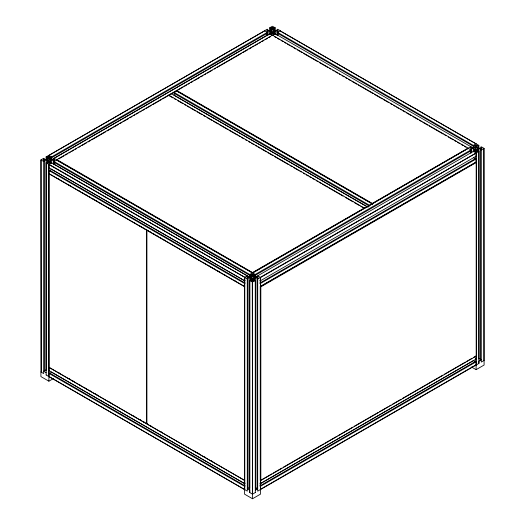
<?xml version="1.0" encoding="UTF-8"?>
<svg xmlns="http://www.w3.org/2000/svg" width="525" height="525" viewBox="0 0 525 525"><rect width="100%" height="100%" fill="white"/><g stroke="black" fill="none" stroke-linecap="round" stroke-linejoin="round"><path stroke-width="0.79" d="M50.354 163.433L50.439 160.788L51.732 160.184L54.233 160.21L54.62 160.44L53.425 161.129L53.425 164.404M273.938 34.348L274.017 31.703L275.317 31.1L277.81 31.126L278.204 31.349L277.003 32.045L277.003 35.319M253.975 280.993L254.061 278.348L255.353 277.738L258.241 277.994L257.047 278.69L257.047 489.123M477.56 151.088L477.638 149.264L478.938 148.654L481.825 148.91L480.624 149.605L480.624 360.038M50.269 170.737L51.227 169.129L244.735 280.849M55.066 162.658L54.114 164.266L249.749 277.213M175.16 92.964L173.887 95.11L368.11 207.244M50.269 373.59L51.227 371.982L244.735 483.702M277.699 35.182L278.65 33.567M473.97 147.059L473.333 148.129L274.608 33.429L273.413 34.118L272.974 32.452L273.938 31.894M48.897 164.601L49.147 164.364L244.781 277.312L48.897 164.601L48.897 167.737L244.532 280.685L245.201 280.304M255.262 277.705L255.262 274.431L252.44 272.895L468.366 148.227L272.482 35.149L56.634 159.757L54.141 158.314M471.443 366.975L476.103 369.666L476.103 361.83L260.505 486.301L260.505 494.137L252.518 498.75L244.532 494.137L244.611 277.41L247.327 275.848M49.028 367.303L244.532 480.401L244.781 480.165M172.928 97.906L168.676 95.452L171.419 93.772L367.054 206.719L364.337 208.366L360.767 206.351M41.009 159.902L41.16 372.113L40.989 159.856L43.706 158.287L44.376 158.668L43.175 159.364L43.568 159.587L46.062 159.613L48.405 158.261L48.359 156.817L46.771 157.283L46.102 156.903L46.075 370.552M46.102 156.903L48.818 155.334L51.64 156.877L51.64 160.151M269.686 31.093L269.686 27.818L272.403 26.25L275.225 27.786L275.225 31.067M269.686 27.818L270.355 28.199L271.943 27.733L271.989 29.177L269.647 30.529L267.146 30.502L266.759 30.279L267.953 29.584L267.291 29.203L264.574 30.765L267.238 32.399L267.238 35.674M49.219 158.471L49.219 156.831L50.846 157.336L268.039 31.94L268.039 35.214M272.803 29.38L272.803 27.746L274.431 28.252L275.225 27.786M41.16 160.046L43.66 161.483L44.454 161.024L44.454 370.637M51.64 157.795L267.238 33.318M46.154 374.994L46.154 162.927L46.948 162.461L48.576 162.967L48.523 161.529L46.075 160.118L43.208 160.302L44.454 161.024M49.389 163.177L49.389 161.536L50.354 160.978M46.154 162.927L48.937 164.456L51.693 162.894L247.282 275.874M173.913 92.334L176.662 90.838L372.297 203.785L369.548 205.282L173.913 92.334L173.913 93.253L369.548 206.2M275.277 33.81L272.56 35.378L269.738 33.836M277.673 32.425L280.357 30.791L277.718 29.229L276.924 29.689L278.171 30.411L277.797 30.627L275.303 30.601L272.856 29.183L272.803 27.746M59.01 158.76L63.978 155.899M65.395 155.078L67.522 153.851M68.939 153.031L70.357 152.211M71.774 151.39L73.907 150.163M75.324 149.343L76.742 148.529M78.868 147.295L80.286 146.482M81.703 145.661L86.671 142.793M88.088 141.973L90.215 140.746M91.632 139.926L105.82 131.736M107.238 130.922L112.199 128.054M113.617 127.234L118.584 124.366M120.002 123.552L122.128 122.318M123.546 121.505L128.513 118.637M129.931 117.817L132.057 116.589M133.475 115.769L134.892 114.949M136.316 114.135L138.442 112.901M139.86 112.088L141.278 111.267M142.695 110.447L144.821 109.22M146.245 108.399L151.207 105.532M152.624 104.718L161.136 99.803M162.553 98.982L176.741 90.792M178.159 89.972L183.12 87.111M184.537 86.29L186.67 85.063M188.088 84.243L189.505 83.422M190.923 82.602L193.049 81.375M194.467 80.555L199.434 77.693M200.852 76.873L202.978 75.646M204.396 74.826L205.813 74.005M207.237 73.185L212.198 70.317M214.325 69.09L215.742 68.27M217.166 67.456L226.583 62.009M227.095 61.72L241.277 53.53M242.694 52.717L247.662 49.849M249.08 49.028L251.206 47.801M252.623 46.981L254.041 46.161M255.458 45.34L257.591 44.113M259.009 43.299L260.426 42.479M261.844 41.659L263.97 40.432M265.387 39.611L267.514 38.384M268.938 37.564L270.355 36.743M48.897 170.5L49.56 170.12L245.201 283.067L244.532 283.454L48.897 170.5L48.897 370.584L244.532 483.538L245.201 483.151M46.075 369.882L43.68 371.267L46.128 372.678M48.897 370.584L49.56 370.204M48.897 373.354L49.56 372.967L245.201 485.92L244.532 486.301L48.897 373.354L48.897 381.189L53.557 378.499M364.311 208.031L252.518 272.573L56.884 159.626M176.662 90.471L372.297 203.424L468.116 148.102M470.912 146.757L468.195 148.326L470.859 149.96L470.859 153.234M473.281 151.863L473.307 145.379L476.024 143.811L478.846 145.346L478.846 148.621M53.425 161.129L250.392 274.844L251.98 274.378L252.026 275.822L250.983 276.57L249.683 277.174L246.796 276.918L247.997 276.229L247.997 277.869M471.575 147.144L470.38 147.833L473.268 148.089L475.611 146.737L475.565 145.294L473.97 145.76L277.003 32.045M252.84 276.025L252.84 274.391L254.468 274.897L471.66 149.5L471.66 152.775M478.846 145.346L478.052 145.812L476.424 145.307L476.477 146.744L478.925 148.155L481.418 148.188L481.792 147.971L480.546 147.249L481.34 146.79L484.011 148.417L484.011 360.491L483.84 148.227M244.63 277.456L247.282 279.044L248.076 278.585L248.076 488.197M255.262 275.356L470.859 150.878M255.34 492.509L252.518 494.137L249.749 492.542L249.775 280.481L250.569 280.022L252.197 280.527L252.144 279.083L249.697 277.673L246.829 277.863L248.076 278.585M255.288 277.213L474.154 150.938L475.781 151.443L475.729 149.999L473.281 148.588L470.413 148.778L471.66 149.5M253.011 280.737L253.011 279.097L253.975 278.539M476.595 151.646L476.595 150.012L477.56 149.454M249.775 280.481L252.558 282.017L255.314 280.455L255.314 492.529M260.505 489.53L257.683 491.157L257.709 279.07L260.426 277.502L260.505 280.685L259.836 280.304M473.36 151.397L476.182 152.939L478.898 151.371L478.898 363.444M476.103 369.666L484.089 365.052L484.089 360.445L481.267 362.073L481.294 149.986L484.011 148.417M260.505 277.548L476.103 153.077L476.103 156.214L260.302 280.849M476.103 158.977L475.44 158.596L259.836 283.067L260.505 283.454L476.103 158.977L476.103 162.113L260.315 286.565M260.964 286.125L476.103 162.113M259.836 483.151L260.505 483.538L260.505 480.401L271.852 473.852M273.269 473.032L281.781 468.116M283.198 467.296L323.623 443.96M325.041 443.139L336.387 436.59M337.805 435.77L352.702 427.173M354.119 426.352L378.23 412.433M379.647 411.613L388.159 406.698M389.576 405.877L391 405.064M392.418 404.243L400.929 399.328M402.347 398.508L442.772 375.172M444.189 374.351L465.465 362.066M466.883 361.252L471.85 358.385M473.268 357.564L475.394 356.337M249.697 487.443L247.301 488.821L249.749 490.238L249.749 492.542M260.505 483.538L476.103 359.061L475.972 355.779M260.302 483.702L473.773 360.452L474.731 362.066M255.34 490.206L257.683 488.854L255.353 487.508M260.426 277.502L260.426 489.576L476.182 365.006L476.182 152.939M476.103 365.052L478.918 363.425L478.918 361.121L481.267 359.769L478.938 358.424M244.755 286.552L49.028 173.637M244.781 277.6L244.781 489.674L48.976 376.497L48.976 164.463M468.116 148.463L252.768 272.993L56.634 160.046L252.387 272.941L249.723 274.463L249.697 488.106M49.219 156.831L49.271 158.274L50.374 159.049L51.719 159.685L54.213 159.712L54.587 159.495L53.34 158.773L270.533 33.377L272.16 33.882L272.108 32.445L269.66 31.027L266.792 31.218L268.039 31.94M244.624 489.51L48.681 376.451L48.681 164.384M252.558 282.017L252.518 498.75M252.558 494.091L252.269 281.925M260.282 489.398L475.853 364.908M480.624 149.605L481.294 149.986M277.718 33.318L473.36 146.272L473.36 145.346M478.898 151.371L478.229 150.983L476.641 151.449L476.595 150.012M274.608 36.743L276.025 37.564M277.443 38.384L279.569 39.611M280.987 40.425L283.113 41.652M284.53 42.472L285.948 43.293M287.365 44.113L289.492 45.34M290.909 46.154L292.327 46.974M293.744 47.795L295.87 49.022M297.288 49.842L302.249 52.703M303.667 53.524L317.848 61.707M319.266 62.528L327.771 67.436M329.188 68.257L330.606 69.077M332.732 70.304L334.149 71.118M335.567 71.938L337.693 73.165M339.111 73.986L340.528 74.806M341.946 75.62L344.072 76.847M345.489 77.667L346.907 78.487M348.324 79.308L350.451 80.535M351.868 81.349L356.829 84.217M358.247 85.037L373.137 93.627M374.555 94.447L382.351 98.949M383.768 99.77L388.73 102.631M390.147 103.451L392.273 104.678M393.691 105.499L395.108 106.312M396.526 107.133L398.652 108.36M400.07 109.18L401.487 110.001M402.905 110.814L405.031 112.042M406.448 112.862L411.41 115.73M412.827 116.543L417.788 119.411M419.206 120.232L421.332 121.459M422.75 122.272L427.711 125.14M429.135 125.961L443.31 134.144M444.727 134.958L446.145 135.778M448.271 137.005L453.233 139.873M454.65 140.693L456.067 141.507M457.485 142.327L459.611 143.555M461.029 144.375L463.155 145.602M464.572 146.423L465.99 147.236M176.413 90.891L372.048 203.838M168.676 95.084L364.56 208.162M174.346 98.72L175.763 99.54M177.89 100.767L182.851 103.635M184.268 104.449L185.686 105.269M187.103 106.089L189.23 107.317M190.647 108.137L195.608 110.998M197.026 111.818L201.987 114.68M203.405 115.5L205.531 116.727M206.948 117.547L211.916 120.415M213.334 121.229L218.295 124.097M219.713 124.911L227.509 129.412M228.926 130.233L237.431 135.142M238.849 135.962L240.266 136.782M241.684 137.602L243.81 138.83M245.227 139.643L246.645 140.464M248.771 141.691L250.189 142.511M251.606 143.332L253.732 144.559M255.15 145.373L256.567 146.193M257.985 147.013L260.111 148.24M261.529 149.061L266.49 151.922M267.908 152.742L272.869 155.603M274.293 156.424L288.468 164.607M289.885 165.428L292.012 166.655M293.429 167.475L298.39 170.336M299.808 171.157L301.225 171.977M303.352 173.204L304.769 174.024M306.187 174.838L308.313 176.065M309.73 176.886L311.148 177.706M312.565 178.526L314.692 179.753M316.109 180.567L317.527 181.387M318.944 182.208L321.07 183.435M322.488 184.255L327.449 187.117M328.867 187.937L343.048 196.12M345.174 197.348L352.971 201.849M354.388 202.67L359.349 205.531M475.44 358.68L476.103 359.061M476.103 361.83L475.44 361.443L259.836 485.92L260.505 486.301M257.762 275.874L260.308 277.351L476.077 153.044M256.961 276.334L258.208 277.056L255.34 277.239L252.893 275.828L252.84 274.391M257.047 278.69L257.709 279.07M51.693 162.894L51.03 162.514L49.435 162.98L49.389 161.536M255.314 280.455L254.645 280.068L253.057 280.534L253.011 279.097M58.36 178.907L59.778 179.727M68.992 185.043L70.409 185.863M78.921 190.772L80.338 191.592M82.464 192.819L83.882 193.64M85.299 194.453L86.717 195.274M88.843 196.501L90.261 197.321M92.387 198.548L93.804 199.369M95.222 200.189L97.348 201.416M98.766 202.23L100.183 203.05M108.688 207.959L110.814 209.186M133.494 222.285L134.912 223.105M139.88 225.967L141.297 226.787M143.423 228.014L144.841 228.834M146.967 230.062L148.385 230.882M149.802 231.696L151.22 232.516M153.346 233.743L154.763 234.563M156.89 235.791L158.307 236.611M159.725 237.425L161.851 238.652M163.268 239.472L164.686 240.293M194.453 257.48L195.871 258.3M197.288 259.114L199.421 260.341M204.382 263.209L205.8 264.029M207.926 265.256L209.344 266.07M210.761 266.89L212.179 267.711M214.305 268.938L215.723 269.758M217.849 270.985L219.266 271.806M224.227 274.667L225.645 275.487M234.859 280.803L236.276 281.623M48.897 173.729L146.514 230.088L146.514 423.721L48.897 367.362M244.532 286.676L146.915 230.317L146.915 423.951L244.532 480.309M58.36 372.533L59.778 373.354M68.992 378.676L70.409 379.49M71.827 380.31L73.953 381.537M78.921 384.405L80.338 385.225M85.299 388.087L86.717 388.907M88.843 390.134L90.261 390.954M95.222 393.816L97.348 395.043M109.397 401.999L110.814 402.819M133.494 415.918L134.912 416.732M139.88 419.6L141.297 420.413M143.423 421.647L144.841 422.461M146.258 423.281L148.385 424.508M149.802 425.329L151.22 426.149M160.433 431.465L161.851 432.285M194.453 451.106L195.871 451.927M197.288 452.747L199.421 453.974M204.382 456.835L205.8 457.656M210.761 460.523L212.887 461.751M46.128 374.981L48.897 376.583M244.532 489.53L247.301 491.131L247.282 279.044M48.897 381.189L40.911 376.583L40.911 371.969L43.68 373.57L43.66 161.483M56.858 159.961L54.088 161.51L54.088 164.791M469.934 151.128L470.886 152.742M473.773 157.605L474.731 159.213M266.313 33.567L267.264 35.182L51.667 159.653L51.03 158.583M478.938 148.654L478.938 359.087M478.052 145.812L478.052 148.267M477.973 149.212L477.973 151.673M477.638 149.264L477.638 151.718M476.798 145.09L476.798 147.545M475.853 156.115L475.853 159.39M475.853 359.179L475.853 361.633M475.729 149.999L475.729 151.64M475.565 145.294L475.565 146.934M475.171 145.071L475.171 147.525M474.725 149.422L474.725 151.056M474.626 149.225L474.626 151.686M474.292 149.172L474.292 151.627M473.97 145.76L473.97 147.4M372.297 203.424L372.297 204.802M277.718 32.399L277.673 35.7M275.317 31.1L275.317 34.374M274.431 28.252L274.431 30.706M274.352 31.658L274.352 34.112M274.017 31.703L274.017 34.158M273.177 27.53L273.177 29.984M272.974 32.452L272.974 34.092M272.108 32.445L272.108 34.079M271.943 27.733L271.943 29.374M271.55 27.51L271.55 29.964M271.005 31.664L271.005 34.125M270.67 31.612L270.67 34.066M270.355 28.199L270.355 30.66M269.66 31.027L269.66 34.309M260.505 283.454L260.505 286.584M260.256 279.772L260.256 283.868M260.256 286.322L260.256 480.382M260.256 483.656L260.256 486.111M255.353 277.738L255.353 488.178M254.468 274.897L254.468 277.351M254.389 278.296L254.389 280.757M254.061 278.348L254.061 280.803M253.214 274.175L253.214 276.629M252.144 279.083L252.144 281.544M251.98 274.378L251.98 276.019M251.587 274.155L251.587 276.609M251.14 278.506L251.14 280.96M251.042 278.309L251.042 280.77M250.707 278.257L250.707 280.711M250.392 274.844L250.392 277.305M249.775 274.431L249.775 275.356L54.141 162.409L54.141 161.483M51.732 160.184L51.732 163.459M50.846 157.336L50.846 159.79M50.767 160.742L50.767 163.196M50.439 160.788L50.439 163.242M49.599 156.614L49.599 159.068M48.523 161.529L48.523 163.163M48.359 156.817L48.359 158.458M47.965 156.594L47.965 159.049M47.519 160.945L47.519 163.4M47.421 160.755L47.421 163.209M47.086 160.696L47.086 163.15M46.771 157.283L46.771 159.744M264.495 30.909L48.897 155.38L264.495 30.909M476.431 162.396L260.833 286.867L260.833 480.5L476.431 356.022L476.431 162.396M280.245 30.942L476.103 143.857L280.245 30.942M48.267 160.499A1.214 0.702 0 0 0 50.111 159.915A1.214 0.702 0 0 0 48.313 159.285A1.214 0.702 0 0 0 48.267 160.499M271.852 31.415A1.214 0.702 0 0 0 273.696 30.831A1.214 0.702 0 0 0 271.897 30.201A1.214 0.702 0 0 0 271.852 31.415M475.473 148.975A1.214 0.702 0 0 0 477.317 148.385A1.214 0.702 0 0 0 475.519 147.761A1.214 0.702 0 0 0 475.473 148.975M251.888 278.06A1.214 0.702 0 0 0 253.732 277.476A1.214 0.702 0 0 0 251.934 276.846A1.214 0.702 0 0 0 251.888 278.06"/></g></svg>
